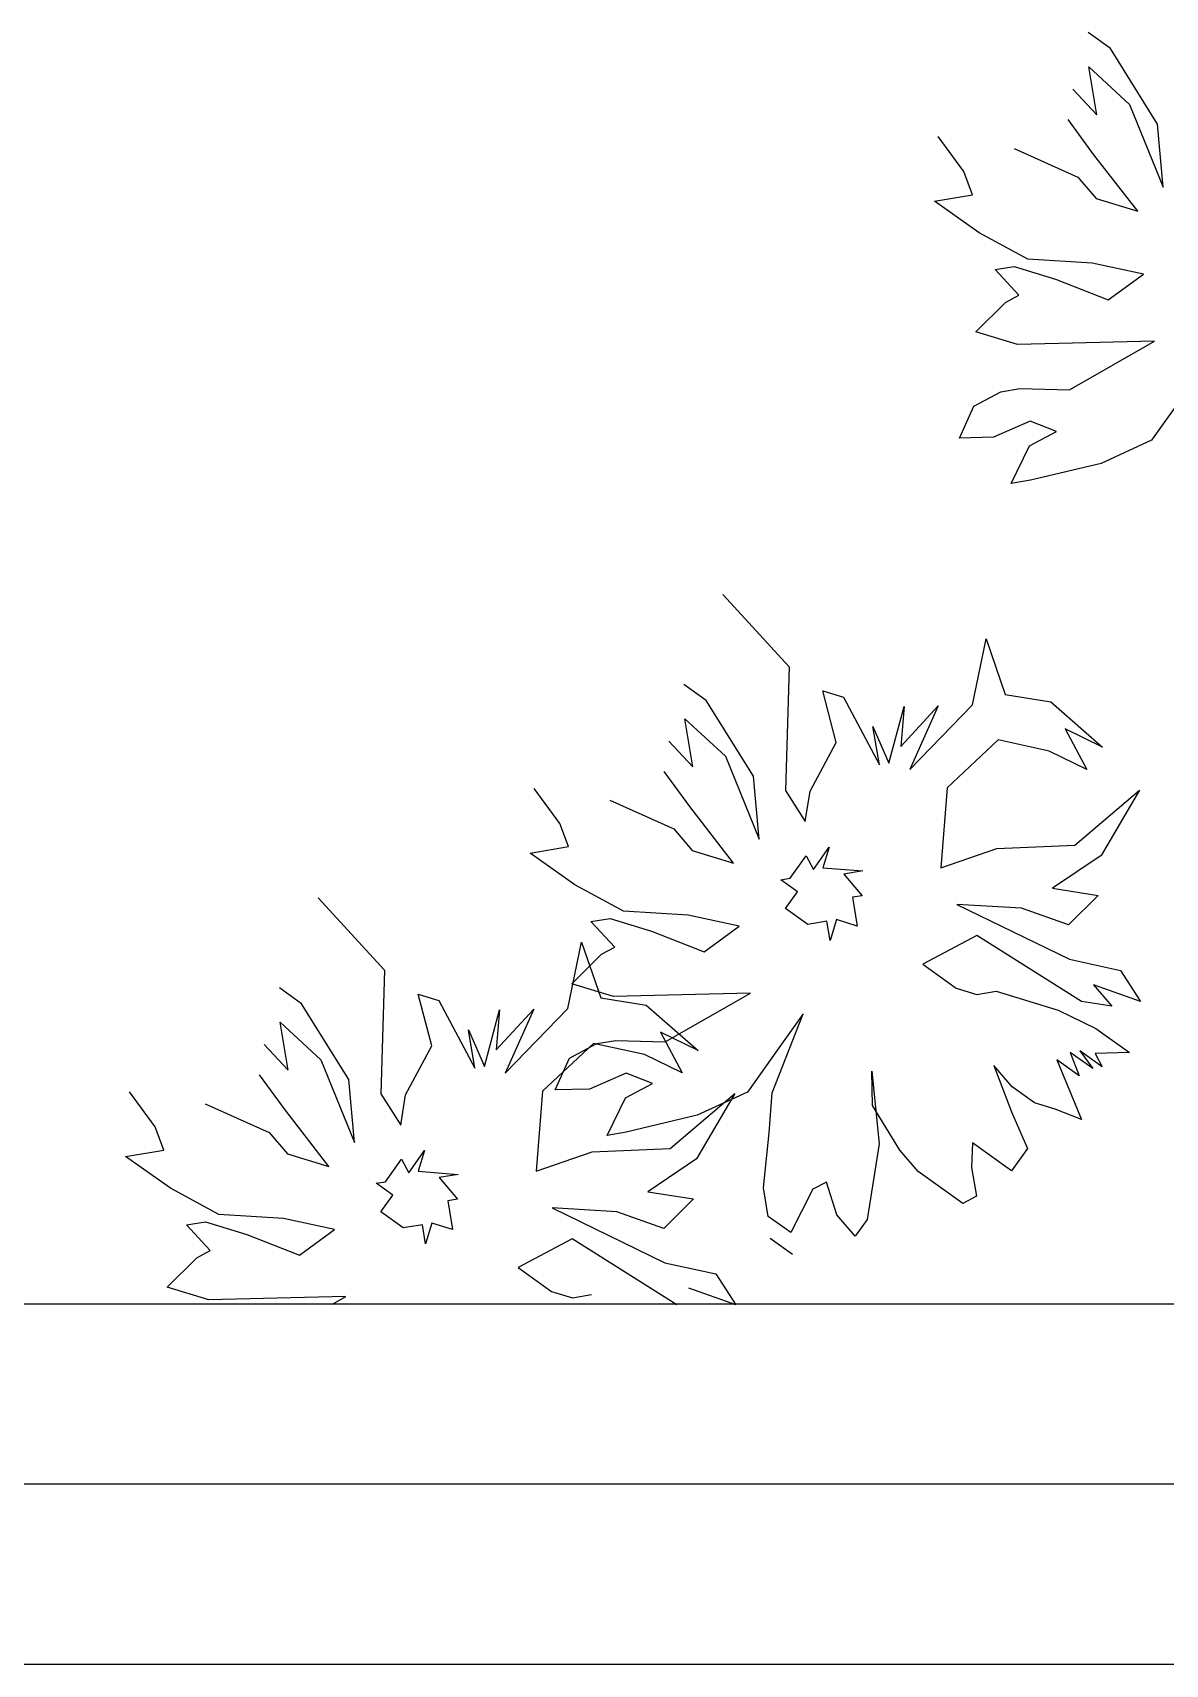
# Model space of a CAD drawing. Header units: inches. Extents: x 10.1 to 52.6, y 12.1 to 36.9.
# Drawn here: x 29.1546 to 29.4692, y 23.708 to 24.161 of the extents above; entities that cross this region are included whole.
import ezdxf

# ---------------------------------------------------------------- set-up
doc = ezdxf.new("R2010")
doc.units = ezdxf.units.IN
doc.header["$MEASUREMENT"] = 0
doc.layers.add('02', color=2, linetype='Continuous')

msp = doc.modelspace()

# ---------------------------------------------------------------- linework, layer by layer
at = {"layer": '02'}
for p, q in [((29.45396, 24.1566), (29.44776, 24.16102)), ((29.46706, 24.13558), (29.45396, 24.1566)), ((29.44799, 24.1515), (29.4593, 24.14111)), ((29.45022, 24.13822), (29.44799, 24.1515)), ((29.44357, 24.14529), (29.45022, 24.13822)), ((29.4593, 24.14111), (29.46863, 24.11809)), ((29.44935, 24.12714), (29.44225, 24.13688)), ((29.41326, 24.12245), (29.40616, 24.13218)), ((29.46863, 24.11809), (29.46706, 24.13558)), ((29.4272, 24.12889), (29.44493, 24.12094)), ((29.46155, 24.11143), (29.44935, 24.12714)), ((29.4157, 24.11603), (29.41326, 24.12245)), ((29.44493, 24.12094), (29.45003, 24.11496)), ((29.40508, 24.11424), (29.4157, 24.11603)), ((29.41749, 24.1054), (29.40508, 24.11424)), ((29.45003, 24.11496), (29.46155, 24.11143)), ((29.43101, 24.09811), (29.41749, 24.1054)), ((29.42193, 24.09522), (29.42724, 24.09611)), ((29.42724, 24.09611), (29.43876, 24.09258)), ((29.44894, 24.09702), (29.43101, 24.09811)), ((29.46312, 24.09394), (29.44894, 24.09702)), ((29.42858, 24.08814), (29.42193, 24.09522)), ((29.43876, 24.09258), (29.45339, 24.08684)), ((29.45339, 24.08684), (29.46312, 24.09394)), ((29.42482, 24.08614), (29.42858, 24.08814)), ((29.41664, 24.07794), (29.42482, 24.08614)), ((29.42816, 24.07441), (29.41664, 24.07794)), ((29.4472, 24.07488), (29.42816, 24.07441)), ((29.44257, 24.06181), (29.46624, 24.07534)), ((29.46624, 24.07534), (29.4472, 24.07488)), ((29.416, 24.05734), (29.42352, 24.06134)), ((29.42352, 24.06134), (29.42884, 24.06223)), ((29.42884, 24.06223), (29.44257, 24.06181)), ((29.47534, 24.06185), (29.46539, 24.04788)), ((29.41202, 24.04848), (29.416, 24.05734)), ((29.43173, 24.05316), (29.42154, 24.04871)), ((29.43904, 24.05029), (29.43173, 24.05316)), ((29.42154, 24.04871), (29.41202, 24.04848)), ((29.42643, 24.03588), (29.43151, 24.04629)), ((29.43151, 24.04629), (29.43904, 24.05029)), ((29.46539, 24.04788), (29.45145, 24.04144)), ((29.45145, 24.04144), (29.43175, 24.03677)), ((29.43175, 24.03677), (29.42643, 24.03588)), ((29.34635, 24.00507), (29.36476, 23.98494)), ((29.4157, 23.97437), (29.41944, 23.99276)), ((29.41944, 23.99276), (29.42478, 23.97726)), ((29.36476, 23.98494), (29.36369, 23.95061)), ((29.34174, 23.97561), (29.33553, 23.98003)), ((29.37406, 23.97831), (29.37982, 23.97654)), ((29.37785, 23.96392), (29.37406, 23.97831)), ((29.35483, 23.95459), (29.34174, 23.97561)), ((29.37982, 23.97654), (29.38981, 23.95773)), ((29.39247, 23.95818), (29.39666, 23.97391)), ((29.39579, 23.96283), (29.40618, 23.97414)), ((29.39666, 23.97391), (29.39579, 23.96283)), ((29.39823, 23.95641), (29.4157, 23.97437)), ((29.40618, 23.97414), (29.39823, 23.95641)), ((29.42478, 23.97726), (29.4374, 23.97528)), ((29.4374, 23.97528), (29.45181, 23.96268)), ((29.33799, 23.95722), (29.33576, 23.97051)), ((29.33576, 23.97051), (29.34707, 23.96011)), ((29.38981, 23.95773), (29.38803, 23.96836)), ((29.38803, 23.96836), (29.39247, 23.95818)), ((29.4228, 23.96464), (29.40864, 23.95133)), ((29.43698, 23.96155), (29.4228, 23.96464)), ((29.45181, 23.96268), (29.4414, 23.96776)), ((29.4414, 23.96776), (29.44739, 23.95647)), ((29.33134, 23.9643), (29.33799, 23.95722)), ((29.34707, 23.96011), (29.3564, 23.9371)), ((29.37056, 23.9504), (29.37785, 23.96392)), ((29.44739, 23.95647), (29.43698, 23.96155)), ((29.33712, 23.94615), (29.33002, 23.95589)), ((29.30103, 23.94146), (29.29393, 23.95119)), ((29.3564, 23.9371), (29.35483, 23.95459)), ((29.40864, 23.95133), (29.4069, 23.92919)), ((29.31497, 23.9479), (29.3327, 23.93994)), ((29.36369, 23.95061), (29.36924, 23.94198)), ((29.36924, 23.94198), (29.37056, 23.9504)), ((29.4441, 23.93543), (29.46202, 23.95073)), ((29.46202, 23.95073), (29.45141, 23.93256)), ((29.34932, 23.93044), (29.33712, 23.94615)), ((29.30348, 23.93504), (29.30103, 23.94146)), ((29.3327, 23.93994), (29.3378, 23.93397)), ((29.29285, 23.93325), (29.30348, 23.93504)), ((29.30526, 23.92441), (29.29285, 23.93325)), ((29.3378, 23.93397), (29.34932, 23.93044)), ((29.37147, 23.9287), (29.37589, 23.9349)), ((29.37589, 23.9349), (29.37413, 23.92914)), ((29.4069, 23.92919), (29.4224, 23.93452)), ((29.4224, 23.93452), (29.4441, 23.93543)), ((29.36505, 23.92625), (29.36947, 23.93246)), ((29.36947, 23.93246), (29.37147, 23.9287)), ((29.37413, 23.92914), (29.3852, 23.92827)), ((29.3852, 23.92827), (29.37989, 23.92738)), ((29.45141, 23.93256), (29.43791, 23.92347)), ((29.31878, 23.91712), (29.30526, 23.92441)), ((29.36239, 23.92581), (29.36505, 23.92625)), ((29.36705, 23.92249), (29.36239, 23.92581)), ((29.37989, 23.92738), (29.38499, 23.92141)), ((29.23397, 23.92084), (29.25237, 23.90071)), ((29.36373, 23.91784), (29.36705, 23.92249)), ((29.38499, 23.92141), (29.38233, 23.92096)), ((29.38233, 23.92096), (29.38367, 23.91299)), ((29.43791, 23.92347), (29.45054, 23.92149)), ((29.45054, 23.92149), (29.44235, 23.91328)), ((29.3097, 23.91423), (29.31502, 23.91512)), ((29.31502, 23.91512), (29.32654, 23.91159)), ((29.33672, 23.91603), (29.31878, 23.91712)), ((29.35089, 23.91295), (29.33672, 23.91603)), ((29.36994, 23.91342), (29.36373, 23.91784)), ((29.37791, 23.91476), (29.37614, 23.909)), ((29.38367, 23.91299), (29.37791, 23.91476)), ((29.41134, 23.919), (29.44259, 23.90376)), ((29.42928, 23.91792), (29.41134, 23.919)), ((29.44235, 23.91328), (29.42928, 23.91792)), ((29.31635, 23.90715), (29.3097, 23.91423)), ((29.32654, 23.91159), (29.34116, 23.90585)), ((29.34116, 23.90585), (29.35089, 23.91295)), ((29.37525, 23.91431), (29.36994, 23.91342)), ((29.37614, 23.909), (29.37525, 23.91431)), ((29.41689, 23.91037), (29.40184, 23.90238)), ((29.44592, 23.89203), (29.41689, 23.91037)), ((29.30332, 23.89014), (29.30706, 23.90853)), ((29.30706, 23.90853), (29.3124, 23.89303)), ((29.31259, 23.90515), (29.31635, 23.90715)), ((29.30441, 23.89695), (29.31259, 23.90515)), ((29.40184, 23.90238), (29.41115, 23.89575)), ((29.44259, 23.90376), (29.45676, 23.90068)), ((29.25237, 23.90071), (29.25131, 23.86638)), ((29.31593, 23.89342), (29.30441, 23.89695)), ((29.46231, 23.89205), (29.44924, 23.89668)), ((29.44924, 23.89668), (29.45434, 23.89071)), ((29.45676, 23.90068), (29.46231, 23.89205)), ((29.22935, 23.89138), (29.22315, 23.8958)), ((29.26168, 23.89408), (29.26744, 23.89231)), ((29.26546, 23.87969), (29.26168, 23.89408)), ((29.26744, 23.89231), (29.27743, 23.8735)), ((29.3124, 23.89303), (29.32502, 23.89105)), ((29.33497, 23.89389), (29.31593, 23.89342)), ((29.33034, 23.88081), (29.35402, 23.89435)), ((29.35402, 23.89435), (29.33497, 23.89389)), ((29.41115, 23.89575), (29.41691, 23.89399)), ((29.41691, 23.89399), (29.42222, 23.89488)), ((29.42222, 23.89488), (29.4395, 23.88959)), ((29.45434, 23.89071), (29.44592, 23.89203)), ((29.24244, 23.87036), (29.22935, 23.89138)), ((29.28009, 23.87395), (29.28428, 23.88968)), ((29.2834, 23.8786), (29.2938, 23.88991)), ((29.28428, 23.88968), (29.2834, 23.8786)), ((29.28585, 23.87218), (29.30332, 23.89014)), ((29.2938, 23.88991), (29.28585, 23.87218)), ((29.32502, 23.89105), (29.33943, 23.87845)), ((29.36003, 23.86668), (29.36864, 23.88861)), ((29.36864, 23.88861), (29.36311, 23.88085)), ((29.4395, 23.88959), (29.44992, 23.88451)), ((29.22561, 23.87299), (29.22338, 23.88628)), ((29.22338, 23.88628), (29.23469, 23.87588)), ((29.27743, 23.8735), (29.27565, 23.88413)), ((29.27565, 23.88413), (29.28009, 23.87395)), ((29.32902, 23.88353), (29.33501, 23.87224)), ((29.33943, 23.87845), (29.32902, 23.88353)), ((29.44992, 23.88451), (29.45923, 23.87787)), ((29.21896, 23.88007), (29.22561, 23.87299)), ((29.25817, 23.86617), (29.26546, 23.87969)), ((29.31042, 23.88041), (29.29626, 23.8671)), ((29.30377, 23.87635), (29.31129, 23.88035)), ((29.32459, 23.87732), (29.31042, 23.88041)), ((29.31129, 23.88035), (29.31661, 23.88124)), ((29.31661, 23.88124), (29.33034, 23.88081)), ((29.36311, 23.88085), (29.35316, 23.86689)), ((29.23469, 23.87588), (29.24402, 23.85286)), ((29.29979, 23.86749), (29.30377, 23.87635)), ((29.33501, 23.87224), (29.32459, 23.87732)), ((29.42158, 23.87428), (29.42647, 23.86145)), ((29.42668, 23.86831), (29.42158, 23.87428)), ((29.44528, 23.87143), (29.43908, 23.87586)), ((29.43908, 23.87586), (29.44596, 23.85925)), ((29.44284, 23.87785), (29.44528, 23.87143)), ((29.44905, 23.87343), (29.44284, 23.87785)), ((29.4455, 23.8783), (29.44905, 23.87343)), ((29.4517, 23.87388), (29.4455, 23.8783)), ((29.45923, 23.87787), (29.4497, 23.87764)), ((29.4497, 23.87764), (29.4517, 23.87388)), ((29.22474, 23.86192), (29.21764, 23.87166)), ((29.24402, 23.85286), (29.24244, 23.87036)), ((29.3195, 23.87216), (29.30932, 23.86772)), ((29.31928, 23.8653), (29.32681, 23.86929)), ((29.32681, 23.86929), (29.3195, 23.87216)), ((29.38794, 23.86317), (29.3877, 23.87269)), ((29.3877, 23.87269), (29.38972, 23.85254)), ((29.18865, 23.85723), (29.18155, 23.86696)), ((29.25131, 23.86638), (29.25685, 23.85775)), ((29.25685, 23.85775), (29.25817, 23.86617)), ((29.29626, 23.8671), (29.29452, 23.84495)), ((29.30932, 23.86772), (29.29979, 23.86749)), ((29.3142, 23.85488), (29.31928, 23.8653)), ((29.33171, 23.8512), (29.34963, 23.8665)), ((29.34963, 23.8665), (29.33902, 23.84833)), ((29.35316, 23.86689), (29.33922, 23.86045)), ((29.35916, 23.8556), (29.36003, 23.86668)), ((29.43289, 23.86389), (29.42668, 23.86831)), ((29.20259, 23.86366), (29.22032, 23.85571)), ((29.23694, 23.84621), (29.22474, 23.86192)), ((29.33922, 23.86045), (29.31952, 23.85578)), ((29.39548, 23.85078), (29.38794, 23.86317)), ((29.42647, 23.86145), (29.43091, 23.85126)), ((29.43865, 23.86212), (29.43289, 23.86389)), ((29.44596, 23.85925), (29.43865, 23.86212)), ((29.19109, 23.85081), (29.18865, 23.85723)), ((29.22032, 23.85571), (29.22542, 23.84974)), ((29.31952, 23.85578), (29.3142, 23.85488)), ((29.31001, 23.85029), (29.33171, 23.8512)), ((29.35763, 23.84032), (29.35916, 23.8556)), ((29.38972, 23.85254), (29.38643, 23.8315)), ((29.41563, 23.8528), (29.41542, 23.84593)), ((29.42494, 23.84616), (29.41563, 23.8528)), ((29.43091, 23.85126), (29.42649, 23.84506)), ((29.18046, 23.84902), (29.19109, 23.85081)), ((29.19288, 23.84018), (29.18046, 23.84902)), ((29.22542, 23.84974), (29.23694, 23.84621)), ((29.25267, 23.84202), (29.25709, 23.84823)), ((29.25709, 23.84823), (29.25909, 23.84447)), ((29.25909, 23.84447), (29.26351, 23.85067)), ((29.26351, 23.85067), (29.26174, 23.84491)), ((29.29452, 23.84495), (29.31001, 23.85029)), ((29.33902, 23.84833), (29.32553, 23.83924)), ((29.40058, 23.8448), (29.39548, 23.85078)), ((29.26174, 23.84491), (29.27282, 23.84404)), ((29.27282, 23.84404), (29.2675, 23.84315)), ((29.2675, 23.84315), (29.2726, 23.83718)), ((29.41299, 23.83596), (29.40058, 23.8448)), ((29.41542, 23.84593), (29.41676, 23.83796)), ((29.42649, 23.84506), (29.42494, 23.84616)), ((29.20639, 23.83289), (29.19288, 23.84018)), ((29.25001, 23.84158), (29.25267, 23.84202)), ((29.25466, 23.83826), (29.25001, 23.84158)), ((29.25135, 23.83361), (29.25466, 23.83826)), ((29.32553, 23.83924), (29.33815, 23.83726)), ((29.35896, 23.83235), (29.35763, 23.84032)), ((29.37136, 23.8399), (29.36517, 23.82793)), ((29.37512, 23.84189), (29.37136, 23.8399)), ((29.37801, 23.83282), (29.37512, 23.84189)), ((29.41676, 23.83796), (29.41299, 23.83596)), ((29.25755, 23.82919), (29.25135, 23.83361)), ((29.2726, 23.83718), (29.26995, 23.83673)), ((29.26995, 23.83673), (29.27128, 23.82876)), ((29.29896, 23.83477), (29.3302, 23.81953)), ((29.3169, 23.83369), (29.29896, 23.83477)), ((29.32997, 23.82905), (29.3169, 23.83369)), ((29.33815, 23.83726), (29.32997, 23.82905)), ((29.19732, 23.83), (29.20263, 23.83089)), ((29.20397, 23.82292), (29.19732, 23.83)), ((29.20263, 23.83089), (29.21415, 23.82736)), ((29.22433, 23.8318), (29.20639, 23.83289)), ((29.23851, 23.82872), (29.22433, 23.8318)), ((29.22877, 23.82162), (29.23851, 23.82872)), ((29.26287, 23.83008), (29.25755, 23.82919)), ((29.26376, 23.82476), (29.26287, 23.83008)), ((29.26552, 23.83052), (29.26376, 23.82476)), ((29.27128, 23.82876), (29.26552, 23.83052)), ((29.36517, 23.82793), (29.35896, 23.83235)), ((29.38311, 23.82685), (29.37801, 23.83282)), ((29.38643, 23.8315), (29.38311, 23.82685)), ((29.21415, 23.82736), (29.22877, 23.82162)), ((29.30451, 23.82614), (29.28946, 23.81815)), ((29.33354, 23.8078), (29.30451, 23.82614)), ((29.36568, 23.82179), (29.35947, 23.82621)), ((29.19202, 23.81272), (29.20021, 23.82092)), ((29.20021, 23.82092), (29.20397, 23.82292)), ((29.3302, 23.81953), (29.34438, 23.81645)), ((29.28946, 23.81815), (29.29877, 23.81152)), ((29.34438, 23.81645), (29.34993, 23.80782)), ((29.20354, 23.80919), (29.19202, 23.81272)), ((29.29877, 23.81152), (29.30453, 23.80976)), ((29.30453, 23.80976), (29.30984, 23.81065)), ((29.34993, 23.80782), (29.33685, 23.81245)), ((29.95845, 23.80801), (27.00507, 23.80801)), ((29.22259, 23.80966), (29.20354, 23.80919)), ((29.24163, 23.81012), (29.22259, 23.80966)), ((29.23794, 23.80801), (29.24163, 23.81012)), ((30.00845, 23.75801), (26.96154, 23.75801)), ((30.05845, 23.70801), (26.91076, 23.70801))]:
    msp.add_line(p, q, dxfattribs=at)

doc.saveas('drawing.dxf')
